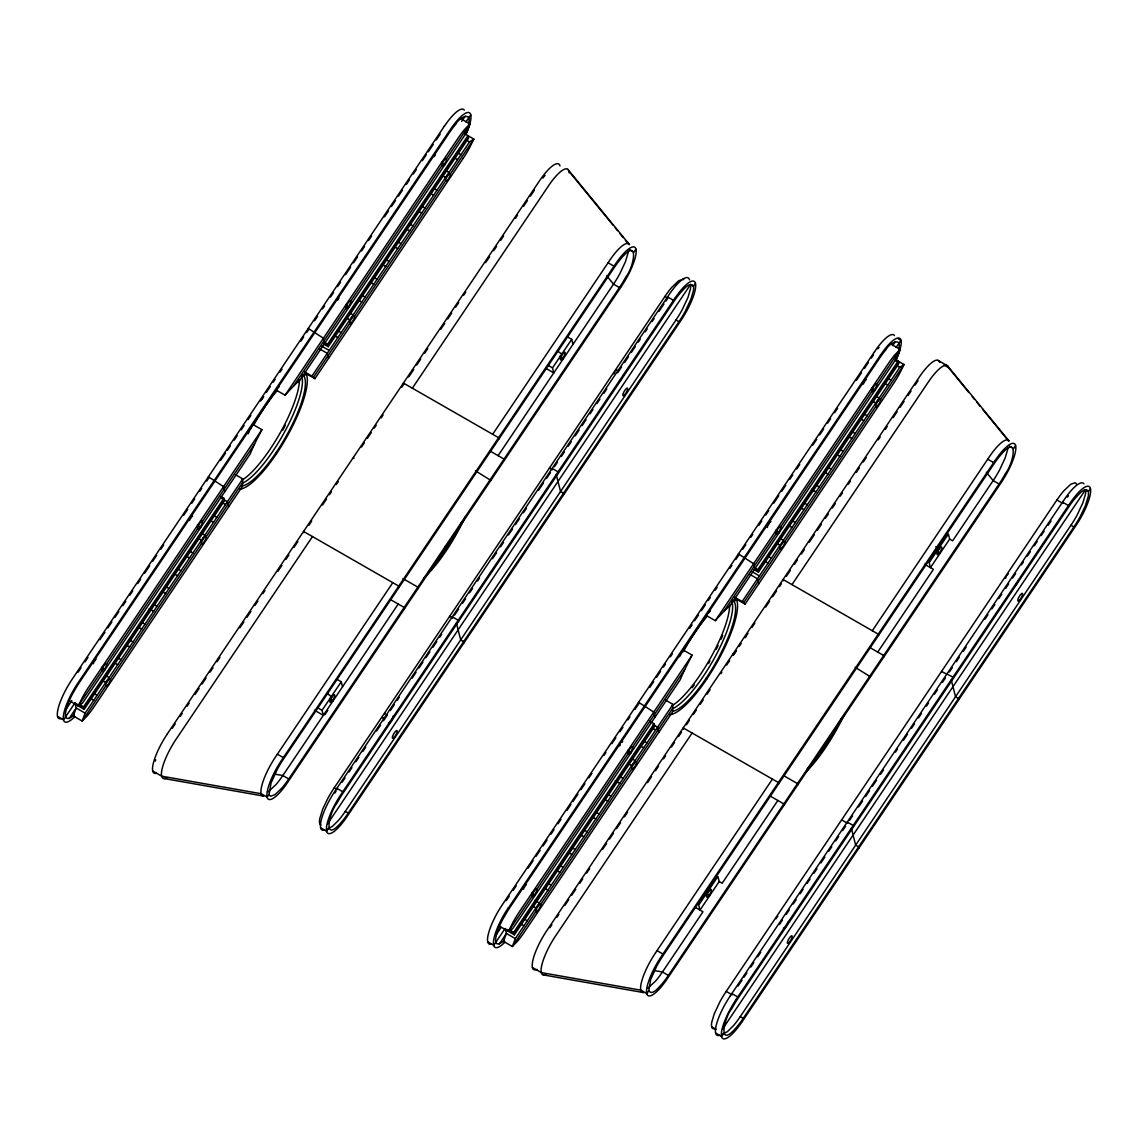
<?xml version="1.0" encoding="UTF-8"?>
<svg xmlns="http://www.w3.org/2000/svg" width="1148" height="1148" viewBox="0 0 1148 1148"><rect width="100%" height="100%" fill="white"/><g stroke="black" fill="none" stroke-linecap="round" stroke-linejoin="round"><path stroke-width="1.5" d="M235.326 474.641L242.759 478.917L242.372 486.422L94.064 706.781A34.713 9.141 -60.1 0 1 87.334 715.735L82.168 721.03L73.242 715.907C56.912 727.43 70.573 696.147 73.673 692.029A34.713 9.141 -60.1 0 1 80.016 681.553L449.141 133.068A34.713 9.141 -60.1 0 1 455.871 124.113C458.755 117.785 472.259 110.882 468.47 123.51M665.524 700.108L672.958 704.37L672.57 711.875L524.277 932.233A34.713 9.141 -60.1 0 1 517.533 941.188L512.367 946.483L503.441 941.36C487.111 952.897 500.772 921.614 503.886 917.482A34.713 9.141 -60.1 0 1 510.229 907.006L879.339 358.52A34.713 9.141 -60.1 0 1 886.069 349.566C888.954 343.238 902.471 336.335 898.669 348.978M155.353 761.138L155.726 759.775M242.759 478.917L85.124 713.138L82.168 721.03L105.645 686.131M672.958 704.37L515.337 938.59L512.367 946.483L535.858 911.584M465.6 132.278L466.231 130.671M895.799 357.746L896.445 356.124M250.092 429.912L252.991 424.53L261.916 429.653L88.941 686.676A34.713 9.141 -60.1 0 0 82.599 697.152L78.308 705.905L69.397 700.782M679.616 656.656L683.189 649.998L692.115 655.106L519.154 912.129A34.713 9.141 -60.1 0 0 512.797 922.605L508.521 931.358L499.595 926.249M101.799 671.006L78.308 705.905L82.57 703.078L250.164 454.034A50.412 13.274 -60.1 0 1 254.526 444.089L261.916 429.653M531.998 896.473L508.521 931.358L512.769 928.531L680.377 679.501A50.412 13.274 -60.1 0 1 684.739 669.542L692.115 655.106M248.126 433.786L249.403 431.203M721.016 673.689L721.862 672.183M444.362 126.194L72.267 679.085A32.244 8.495 -60.1 0 0 57.544 716.553A32.244 8.495 -60.1 0 0 61.404 718.619M78.05 672.226L81.034 667.792M85.009 661.879L87.994 657.445M99.933 639.709L104.898 632.318M107.883 627.884L111.873 621.972M114.857 617.538L118.832 611.626M122.807 605.714L125.792 601.279M129.767 595.367L132.752 590.933M137.731 583.543L140.716 579.109M144.705 573.168L149.714 565.734M152.713 561.286L156.716 555.345M160.706 549.404L163.705 544.941M183.709 515.222L187.698 509.281M191.702 503.341L194.701 498.892M199.695 491.459L201.704 488.488M206.697 481.055L208.692 478.085M220.502 460.563L225.41 453.259M227.376 450.332L230.332 445.955M234.264 440.115L237.206 435.723M241.137 429.883L244.094 425.506M248.011 419.68L250.895 415.375M260.567 401.025L263.466 396.72M266.365 392.415L270.225 386.675M273.167 382.284L275.133 379.371M280.055 372.067L282.021 369.139M300.69 341.387L303.646 337.01M306.602 332.619L308.568 329.706M314.566 320.78L317.566 316.331M322.559 308.898L324.554 305.928M330.552 297.016L333.551 292.553M337.555 286.613L340.554 282.164M345.548 274.731L350.556 267.297M353.555 262.849L357.545 256.908M361.548 250.967L364.547 246.504M368.551 240.563L371.55 236.101M384.508 216.857L388.483 210.945M391.468 206.511L395.443 200.599M398.428 196.165L402.403 190.252M406.392 184.34L409.377 179.906M413.352 173.994L416.337 169.56M422.306 160.691L426.281 154.779M428.276 151.823L433.241 144.433M436.226 139.999L440.201 134.086M66.498 708.56L71.865 700.61M461.654 121.415L465.213 116.106M224.219 499.538L83.847 708.101L74.921 702.978L63.57 719.853L57.63 716.438M465.959 121.932L470.709 114.886M279.208 386.56L276.166 390.09L285.091 395.199L458.066 138.191A34.713 9.141 -60.1 0 1 464.796 129.236L469.963 123.941L461.037 118.818M69.067 718.619L76.213 708.015L74.921 702.978M106.606 663.874L197.614 528.654M202.407 521.522L254.526 444.089M285.091 395.199L293.759 385.8L345.864 308.353M350.671 301.221L441.679 165.972M446.472 158.84L469.963 123.941L467.006 131.833L299.398 380.878A50.412 13.274 -60.1 0 0 293.759 385.8M304.033 376.415L305.971 373.531L314.896 378.653L463.189 158.295M223.889 498.275L224.534 500.786L84.163 709.364L83.531 706.852L223.889 498.275L220.918 496.567M328.242 346.696L327.596 344.185L467.968 135.608L468.599 138.119L328.242 346.696L323.779 344.127M468.284 136.87L327.912 345.433L324.941 343.726M464.897 133.943L473.823 139.066L469.561 141.893L311.94 376.114L314.896 378.653M110.452 678.985L201.46 543.75M206.253 536.618L242.357 482.978M349.724 323.449L313.619 377.075L304.507 371.852M354.517 316.317L445.524 181.097M450.332 173.965L473.823 139.066L469.532 147.819A34.713 9.141 -60.1 0 1 463.189 158.295M167.436 733.716L539.531 180.81A32.244 8.495 -60.1 0 1 560.023 165.972M172.229 728.334L175.214 723.9M180.193 716.51L182.173 713.554M187.153 706.164L189.147 703.207M195.117 694.339L199.092 688.427M202.077 683.993L206.052 678.081M210.027 672.168L213.011 667.734M216.986 661.822L219.971 657.388M239.889 627.798L243.893 621.857M246.892 617.394L250.881 611.454M254.885 605.513L257.884 601.05M262.892 593.631L264.887 590.66M277.888 571.345L281.877 565.404M285.881 559.463L288.88 555.001M293.874 547.567L297.877 541.626M308.798 525.411L311.739 521.034M322.559 504.962L326.491 499.122M329.433 494.731L331.399 491.818M336.321 484.513L338.287 481.586M361.534 447.046L364.433 442.741M367.36 438.378L371.292 432.538M374.248 428.147L376.214 425.234M381.122 417.929L383.102 415.002M401.771 387.249L403.737 384.322L403.422 383.073L498.591 437.704L498.921 438.952M408.745 376.903L413.739 369.469M416.738 365.021L420.742 359.066M424.731 353.125L427.73 348.676M440.732 329.361L444.735 323.42M447.734 318.957L451.724 313.017M455.727 307.076L458.726 302.613M463.72 295.194L465.729 292.223M485.647 262.619L489.622 256.707M493.611 250.795L496.596 246.361M500.571 240.449L503.556 236.014M515.495 218.278L517.475 215.322M523.445 206.453L527.42 200.541M530.405 196.107L534.394 190.195M312.486 536.575L176.362 738.838A32.244 8.495 -60.1 0 0 161.638 776.306A32.244 8.495 -60.1 0 0 167.091 777.698M412.347 388.196L548.457 185.933A32.244 8.495 -60.1 0 1 568.949 171.095A32.244 8.495 -60.1 0 1 569.15 172.831M392.788 582.667L275.879 756.389A32.244 8.495 -60.1 0 0 261.156 793.856A32.244 8.495 -60.1 0 0 263.653 796.124M492.65 434.288L609.559 260.567A32.244 8.495 -60.1 0 1 629.491 244.495M314.409 710.21L323.334 715.333L322.057 710.311L341.257 681.769L336.794 679.214M546.348 368.623L553.781 372.899L552.504 367.877L571.704 339.334L567.255 336.766M269.106 794.301A25.93 6.831 -60.1 0 0 270.842 796.181L275.032 794.631L282.021 787.915A34.713 9.141 -60.1 0 0 288.751 778.961L619.461 287.56A34.713 9.141 -60.1 0 0 625.818 277.07C633.61 267.814 640.254 235.857 621.068 258.501A34.713 9.141 -60.1 0 0 614.338 267.455L283.628 758.857A34.713 9.141 -60.1 0 0 277.285 769.332L271.072 782.936L269.106 794.301L267.183 797.157L261.242 793.742L161.725 776.177L152.799 771.054M635.906 249.26L633.997 252.115L629.534 249.547M398.227 604.035L282.81 775.546A34.713 9.141 -60.1 0 1 276.08 784.5L268.245 791.761M498.089 455.656L613.52 284.144A34.713 9.141 -60.1 0 0 619.863 273.654L625.488 261.629L627.956 253.278A25.93 6.831 -60.1 0 0 628.214 251.154M324.87 714.788L327.84 710.368M621.269 286.598L287.588 782.434A32.244 8.495 -60.1 0 1 267.097 797.286A32.244 8.495 -60.1 0 1 281.834 759.861L615.515 263.983A32.244 8.495 -60.1 0 1 635.992 249.13A32.244 8.495 -60.1 0 1 621.269 286.555M320.909 825.053A25.93 6.831 -60.1 0 1 319.747 818.696L322.861 808.78L327.854 798.362A34.713 9.141 -60.1 0 1 334.197 787.872L664.907 296.471A34.713 9.141 -60.1 0 1 671.637 287.517L678.626 280.801L682.83 279.251A25.93 6.831 -60.1 0 1 683.72 279.653M342.09 782.262L345.046 777.87M348.992 772.016L351.948 767.625M355.88 761.77L358.836 757.379M362.782 751.524L365.738 747.133M376.573 731.032L380.519 725.177M383.475 720.786L387.407 714.931M390.363 710.54L394.309 704.685M397.265 700.28L399.246 697.338M412.089 678.253L416.035 672.384M419.006 667.978L422.952 662.109M425.922 657.704L429.869 651.834M432.839 647.429L436.785 641.56M439.756 637.154L441.722 634.227M454.594 615.098L458.583 609.172M462.572 603.231L465.571 598.782M469.575 592.842L472.56 588.393M477.554 580.974L479.548 578.004M492.535 558.717L496.539 552.776M500.528 546.85L503.527 542.401M508.521 534.968L512.51 529.041M515.509 524.593L519.499 518.652M523.488 512.711L526.487 508.263M538.469 490.454L543.463 483.035M546.462 478.587L550.452 472.646M554.427 466.748L557.397 462.343M561.343 456.474L564.314 452.068M568.26 446.199L571.23 441.793M575.177 435.924L579.123 430.055M582.093 425.65L586.04 419.766M590 413.897L592.956 409.492M596.917 403.622L599.873 399.217M603.834 393.348L606.79 388.942M617.638 372.827L621.585 366.973M624.541 362.581L628.473 356.727M631.429 352.336L635.375 346.481M638.331 342.09L640.297 339.162M645.219 331.844L647.185 328.916M652.121 321.598L654.087 318.67M659.009 311.352L663.931 304.033M665.912 301.106L667.878 298.179L664.907 296.471M327.611 823.776L690.508 284.546L693.478 286.254A25.93 6.831 -60.1 0 1 693.392 290.831L690.924 299.183L685.299 311.223A34.713 9.141 -60.1 0 1 678.956 321.698L348.246 813.1A34.713 9.141 -60.1 0 1 341.516 822.054C322.33 844.698 328.974 812.741 336.78 803.485A34.713 9.141 -60.1 0 1 343.123 792.995L673.833 301.594A34.713 9.141 -60.1 0 1 680.563 292.64C683.404 289.985 689.804 280.772 693.478 286.254L695.401 283.398M328.586 828.44L326.678 831.295L320.723 827.88M327.898 828.655L332.432 826.402L338.531 820.346A34.713 9.141 -60.1 0 0 345.275 811.392L675.985 319.991A34.713 9.141 -60.1 0 0 682.328 309.515L687.953 297.476L690.422 289.124A26.06 6.859 -60.1 0 0 690.694 286.082L690.508 284.546M874.561 351.647L502.465 904.552A32.244 8.495 -60.1 0 0 487.742 942.02A32.244 8.495 -60.1 0 0 490.899 944.244M506.268 900.635L509.253 896.201M513.228 890.288L516.213 885.854M528.152 868.118L533.117 860.727M536.102 856.293L540.077 850.381M543.061 845.947L547.051 840.035M551.026 834.122L554.01 829.688M557.985 823.776L560.97 819.342M566.94 810.474L570.915 804.561M572.924 801.591L577.918 794.172M580.917 789.709L584.92 783.768M588.91 777.827L591.909 773.365M603.905 755.542L605.914 752.571M611.913 743.66L615.902 737.719M619.906 731.778L622.905 727.315M627.899 719.882L629.908 716.912M634.901 709.493L638.905 703.552L638.589 702.289L653.772 712.076L655.063 717.113M649.711 687.48L653.643 681.639M656.599 677.248L660.531 671.408M663.487 667.031L665.453 664.104M670.36 656.799L672.326 653.886M689.804 627.913L691.727 625.043M694.626 620.738L698.501 614.998M701.414 610.664L705.346 604.824M708.287 600.447L710.253 597.52M715.175 590.216L717.141 587.302M729.913 568.303L731.879 565.39M735.811 559.535L738.767 555.158L738.451 553.896L753.633 563.697L754.925 568.719M742.77 549.218L745.77 544.755M750.763 537.336L752.758 534.365M758.756 525.44L761.755 520.991M765.759 515.05L768.758 510.587M773.752 503.168L778.76 495.735M781.759 491.272L785.763 485.331M789.752 479.39L792.751 474.942M796.755 468.987L799.754 464.538M812.727 445.266L816.702 439.354M819.686 434.92L823.661 429.008M827.636 423.095L830.621 418.661M834.596 412.749L837.581 408.315M856.48 380.232L861.459 372.842M864.444 368.408L868.419 362.51M871.404 358.076L873.398 355.119M508.421 907.953L880.516 355.062M496.711 934.027L501.174 927.397M892.742 345.548L895.426 341.559M505.134 928.445L493.784 945.306L487.828 941.891M896.158 347.399L900.907 340.339L897.937 338.631M707.312 614.41L706.379 615.543L715.304 620.666L888.265 363.643A34.713 9.141 -60.1 0 1 894.995 354.689L900.161 349.408L891.25 344.285M499.265 944.072L506.411 933.468L505.45 929.693L514.376 934.816L654.733 726.254L654.102 723.728L649.639 721.174M536.805 889.341L627.812 754.121M632.62 746.989L684.739 669.542M715.304 620.666L723.957 611.253L776.077 533.82M780.87 526.688L871.877 391.439M876.685 384.307L900.161 349.408L897.205 357.301L729.611 606.331A50.412 13.274 -60.1 0 0 723.957 611.253M734.232 601.868L736.169 598.998L745.095 604.121L893.388 383.762A34.713 9.141 -60.1 0 0 899.731 373.272L904.021 364.519L896.588 360.257M514.376 934.816L513.73 932.305L654.102 723.728M898.167 361.06L898.812 363.586L758.441 572.149L757.795 569.638L898.167 361.06L895.196 359.367M654.417 724.991L514.046 933.568L506.612 929.292M880.53 399.418L904.021 364.519L899.774 367.346L742.139 601.581L745.095 604.121M540.651 904.452L631.658 769.203M636.466 762.071L672.556 708.431M779.923 548.902L743.832 602.528L734.706 597.304M784.715 541.77L875.737 406.55M549.892 927.728L551.872 924.771M556.852 917.381L558.832 914.425M564.802 905.557L568.777 899.645M571.761 895.21L575.751 889.298M579.726 883.386L582.71 878.952M586.685 873.04L589.67 868.606M602.6 849.391L606.575 843.479M609.559 839.045L613.549 833.132M616.533 828.684L620.537 822.743M624.526 816.802L627.526 812.354M647.529 782.635L651.519 776.694M655.522 770.753L658.521 766.29M663.515 758.871L665.524 755.901M671.523 746.975L674.522 742.526M678.525 736.585L681.525 732.123M686.461 724.775L689.417 720.384M693.349 714.544L696.291 710.167M700.237 704.327L703.179 699.936M707.111 694.095L710.067 689.718M726.684 665.008L729.583 660.703M733.127 653.7L733.443 654.963L736.342 650.658M739.24 646.353L741.178 643.483M747.994 633.352L745.038 637.728L745.97 636.595M751.926 627.511L754.867 623.134M765.687 607.062L769.619 601.222M772.561 596.831L776.493 590.99M779.449 586.614L781.415 583.686M786.38 576.31L790.384 570.369M794.373 564.429L797.372 559.966M801.376 554.025L804.375 549.562M809.369 542.143L814.377 534.71M817.376 530.261L821.38 524.306M825.369 518.365L828.368 513.917M832.372 507.976L835.371 503.513M840.365 496.079L842.374 493.109M848.372 484.198L850.367 481.227M856.336 472.359L859.321 467.925M863.296 462.013L866.281 457.578M878.22 439.842L880.215 436.886M885.18 429.496L887.174 426.539M893.144 417.671L897.119 411.759M900.104 407.325L904.079 401.413M908.068 395.5L911.038 391.066M915.028 385.154L918.013 380.72M692.115 733.012L556.005 935.276A32.244 8.495 -60.1 0 0 541.282 972.743A32.244 8.495 -60.1 0 0 545.917 974.537M791.976 584.633L928.101 382.37A32.244 8.495 -60.1 0 1 948.592 367.532M655.522 952.826L772.432 779.105M872.293 630.726L989.203 457.004A32.244 8.495 -60.1 0 1 1009.135 440.932M719.208 881.52L700.007 910.063L698.716 905.04L717.931 876.498L719.208 881.52L722.178 883.228L777.87 800.472M949.654 539.086L930.454 567.629L929.177 562.606L948.377 534.064L949.654 539.086L952.639 540.794L993.164 480.582A34.713 9.141 -60.1 0 0 999.506 470.092L1005.131 458.066L1007.6 449.715A25.93 6.831 -60.1 0 0 1007.858 447.591M648.749 990.738C652.423 996.22 658.823 987.007 661.664 984.353A34.713 9.141 -60.1 0 0 668.394 975.398L999.104 483.997A34.713 9.141 -60.1 0 0 1005.447 473.507C1013.254 464.251 1019.898 432.294 1000.712 454.938A34.713 9.141 -60.1 0 0 993.981 463.892L663.271 955.294A34.713 9.141 -60.1 0 0 656.929 965.769L650.715 979.373L648.749 990.738L646.826 993.594L640.885 990.179L541.368 972.614L532.442 967.506A32.244 8.495 -60.1 0 1 547.094 930.196L919.175 377.247A32.244 8.495 -60.1 0 1 939.667 362.409M1015.55 445.697L1013.627 448.552L1009.164 445.984M877.732 652.093L933.424 569.336L924.499 564.213M714.573 1028.68L713.396 1028.737A25.93 6.831 -60.1 0 1 711.674 1026.857A25.93 6.831 -60.1 0 1 711.76 1022.265L714.228 1013.928L719.853 1001.888A34.713 9.141 -60.1 0 1 726.196 991.413L1056.906 499.997A34.713 9.141 -60.1 0 1 1063.636 491.043L1070.625 484.341L1074.829 482.777A25.93 6.831 -60.1 0 1 1076.566 484.657M730.343 995.775L1064.024 499.94A32.244 8.495 -60.1 0 1 1083.956 483.882M738.049 986.032L741.995 980.177M743.961 977.249L746.918 972.858M750.864 967.003L753.82 962.612M757.752 956.758L760.708 952.366M779.435 924.556L782.391 920.165M786.323 914.31L789.279 909.919M793.225 904.05L796.195 899.645M800.142 893.775L803.112 889.37M807.058 883.501L810.029 879.095M813.975 873.226L816.945 868.821M820.892 862.952L824.852 857.068M828.799 851.199L831.755 846.794M835.715 840.924L838.671 836.519M842.632 830.65L845.588 826.244M849.563 820.346L852.562 815.898M858.546 806.987L862.55 801.06M865.549 796.597L869.538 790.671M872.537 786.208L876.527 780.281M880.516 774.34L883.515 769.892M895.497 752.084L897.506 749.113M903.49 740.216L907.48 734.275M911.483 728.349L914.482 723.886M918.472 717.959L921.471 713.511M926.465 706.092L928.459 703.121M934.443 694.21L937.442 689.761M942.436 682.342L945.435 677.894M949.41 671.982L952.366 667.576M956.327 661.707L959.283 657.302M963.244 651.433L966.2 647.027M984.97 619.145L987.94 614.74M991.886 608.87L994.857 604.465M998.803 598.582L1001.774 594.19M1005.72 588.307L1008.676 583.916M1012.608 578.061L1015.564 573.67M1021.476 564.888L1023.456 561.96M1027.388 556.106L1030.344 551.714M1034.291 545.86L1037.247 541.469M1041.179 535.614L1044.135 531.223M1048.081 525.368L1051.037 520.977M736.284 999.19L1069.965 503.355A32.244 8.495 -60.1 0 1 1090.457 488.517A32.244 8.495 -60.1 0 1 1075.719 525.942L742.053 1021.806M722.594 1029.01L1085.477 489.78L1088.447 491.488L1088.376 496.079L1085.262 506.038L1080.268 516.457A34.713 9.141 -60.1 0 1 1073.925 526.932L743.215 1018.348A34.713 9.141 -60.1 0 1 736.485 1027.302C717.299 1049.932 723.957 1017.975 731.75 1008.719A34.713 9.141 -60.1 0 1 738.092 998.243L1068.802 506.828A34.713 9.141 -60.1 0 1 1075.533 497.873C1078.374 495.219 1084.788 486.006 1088.447 491.488L1090.37 488.646M723.57 1033.688L721.647 1036.529L715.706 1033.114M722.881 1033.889L727.416 1031.65L733.515 1025.595A34.713 9.141 -60.1 0 0 740.245 1016.64L1070.955 525.239A34.713 9.141 -60.1 0 0 1077.298 514.749L1082.923 502.724L1085.391 494.372A26.06 6.859 -60.1 0 0 1085.664 491.315M708.359 613.219L710.454 610.836M74.218 715.032L73.242 715.907L76.213 708.015L85.124 713.138M504.417 940.499L503.441 941.36L506.411 933.468L515.337 938.59M647.888 988.198L655.709 980.937A34.713 9.141 -60.1 0 0 662.453 971.983L702.978 911.77L695.544 907.508M274.085 774.01L282.81 775.546L288.751 778.961M163.59 778.43L263.093 795.995M653.714 970.447L662.453 971.983L668.394 975.398M543.219 974.882L642.736 992.432M938.232 360.486L947.157 365.609M944.043 365.093L948.506 367.647L968.869 392.53M895.512 360.616L898.482 362.323L758.125 570.9L755.14 569.193M896.789 365.638L899.774 367.346M888.165 378.467L891.135 380.175M466.59 140.185L469.561 141.893M884.821 383.446L887.791 385.154M871.705 387.737L874.934 390.406M457.966 153L460.936 154.707M987.711 459.214L993.666 462.63M1062.531 502.164L1068.487 505.565M876.197 396.261L879.167 397.969M1056.906 499.997L1062.847 503.412M454.608 157.979L457.593 159.687M872.839 401.24L875.809 402.948M441.506 162.27L444.721 164.939M999.104 483.997L993.164 480.582L986.376 472.287M1070.955 525.239L1073.925 526.932M608.067 262.777L614.022 266.192M667.562 296.916L673.503 300.331M445.984 170.794L448.954 172.501M864.214 414.055L867.185 415.763M442.64 175.773L445.611 177.481M860.871 419.034L863.841 420.742M619.461 287.56L613.52 284.144L606.732 275.85M675.985 319.991L678.956 321.698M434.016 188.602L436.986 190.31M852.232 431.849L855.217 433.557M430.658 193.567L433.628 195.275M848.889 436.828L851.859 438.536M422.034 206.396L425.004 208.104M840.264 449.643L843.235 451.351M418.69 211.376L421.66 213.083M836.906 454.622L839.891 456.33M410.051 224.19L413.036 225.898M828.282 467.437L831.267 469.145M406.708 229.169L409.678 230.877M824.938 472.416L827.909 474.124M935.807 546.62L939.021 549.275M936.84 550.71L940.054 553.365M398.083 241.984L401.054 243.692M816.314 485.231L819.285 486.939M394.725 246.964L397.71 248.671M811.478 489.364L815.927 491.918M557.641 351.044L562.348 354.545M560.181 355.98L563.395 358.635M386.101 259.778L389.086 261.486M804.332 503.039L807.302 504.747M382.758 264.757L385.728 266.465M800.988 508.004L803.959 509.712M548.041 365.308L552.504 367.877M374.133 277.572L377.104 279.28M792.364 520.833L795.334 522.541M370.775 282.552L373.76 284.259M789.006 525.813L791.976 527.52M775.905 530.118L779.119 532.772M362.151 295.366L365.121 297.074M780.382 538.627L783.352 540.335M358.807 300.346L361.778 302.053M777.024 543.607L780.009 545.314M345.692 304.651L348.906 307.305M350.183 313.16L353.154 314.868M768.399 556.421L771.384 558.129M346.825 318.139L349.796 319.847M765.056 561.401L768.026 563.108M941.489 671.508L953.055 677.076L953.385 678.339M754.824 567.93L757.795 569.638M338.201 330.968L341.171 332.676M753.978 569.595L758.441 572.149M751.969 571.661L759.402 575.923M334.857 335.933L337.828 337.641M750.046 574.502L757.479 578.779L758.771 583.801M869.997 647.644L883.687 655.508L884.003 656.756M308.238 328.443L323.435 338.229L324.712 343.266M549.476 467.982L552.461 469.69L552.131 468.427L558.086 471.842L558.402 473.105M324.626 342.477L327.596 344.185M321.756 346.194L329.203 350.47M319.847 349.049L327.28 353.311L328.558 358.348M490.139 451.092L504.044 459.071L504.359 460.319M855.145 667.275L870.471 676.861M475.502 470.838L490.842 480.424M784.113 775.905L797.487 783.582L797.673 785.045M841.613 819.902L847.568 823.317L847.253 822.054L853.194 825.469L853.524 826.732M402.977 578.606L417.843 587.145L418.03 588.608M653.155 724.603L657.617 727.172L658.895 732.194M652.724 728.306L655.695 730.013M770.121 796.038L783.826 803.887L784.141 805.15M208.376 476.836L223.573 486.623L224.85 491.645M449.614 616.361L452.599 618.069L452.269 616.82L458.224 620.236L458.54 621.484M221.464 498.289L227.419 501.705L228.696 506.742M644.1 741.134L647.07 742.842M222.525 502.853L225.496 504.56M390.277 599.471L404.182 607.45L404.498 608.713M640.742 746.114L643.727 747.822M627.64 750.419L630.855 753.059M213.887 515.667L216.872 517.375M632.118 758.928L635.102 760.636M210.543 520.647L213.514 522.354M628.774 763.908L631.744 765.616M197.442 524.952L200.656 527.606M201.919 533.461L204.889 535.169M620.15 776.722L623.12 778.43M198.561 538.441L201.546 540.148M615.314 780.841L619.776 783.41M189.937 551.27L192.921 552.963M608.167 794.516L611.138 796.224M186.593 556.235L189.564 557.942M604.824 799.496L607.794 801.204M177.969 569.064L180.939 570.771M596.199 812.31L599.17 814.018M174.611 574.043L177.596 575.736M592.842 817.29L595.812 818.998M706.393 893.144L709.608 895.799M165.986 586.858L168.957 588.565M584.217 830.104L587.188 831.812M162.643 591.837L165.613 593.545M580.874 835.084L583.844 836.792M327.194 693.478L331.901 696.98M329.72 698.414L332.934 701.069M154.019 604.652L156.989 606.359M572.235 847.898L575.22 849.606M149.183 608.77L153.631 611.339M317.594 707.742L322.057 710.311M568.891 852.878L571.862 854.586M142.036 622.446L145.007 624.153M560.267 865.707L563.238 867.4M138.693 627.425L141.663 629.133M556.909 870.672L559.894 872.38M130.054 640.24L133.039 641.947M548.285 883.501L551.255 885.208M126.71 645.219L129.681 646.927M657 950.616L662.956 954.031M731.821 993.565L737.777 996.981M726.196 991.413L732.151 994.814M544.941 888.48L547.912 890.174M531.825 892.771L535.054 895.426M118.086 658.034L121.057 659.741M740.245 1016.64L743.215 1018.348M534.825 900.434L539.287 903.002M277.357 754.179L283.312 757.594M336.852 788.332L342.793 791.733M334.197 787.872L337.168 789.58M114.728 663.013L117.713 664.721M532.959 906.274L535.929 907.982M101.627 667.304L104.841 669.973M345.275 811.406L348.246 813.1M106.104 675.828L109.089 677.535M524.335 919.089L527.305 920.796M711.674 1026.857L716.137 1029.412M102.76 680.807L105.731 682.515M520.991 924.068L523.962 925.776M509.267 929.751L513.73 932.305M94.136 693.622L97.106 695.329M90.778 698.601L93.749 700.309M79.069 704.284L83.531 706.852M75.251 704.241L84.163 709.364M734.907 597.405L737.045 601.179A67.545 17.794 -60.1 0 1 714.386 666.974A67.545 17.794 -60.1 0 1 670.059 714.616M732.941 600.332L734.49 602.255A63.987 16.847 -60.1 0 1 716.438 661.521A63.987 16.847 -60.1 0 1 673.503 711.186M302.728 374.879L304.277 376.788A63.987 16.847 -60.1 0 1 284.862 438.493A63.987 16.847 -60.1 0 1 241.453 486.049M947.602 365.939L1008.705 440.574M972.27 396.677L974.523 399.432M976.79 402.202L980.191 406.349M982.444 409.119L1008.475 440.904M567.959 169.502L629.434 244.596M568.863 171.21L612.989 225.108M615.256 227.878L617.509 230.648M619.776 233.403L623.177 237.55M625.43 240.319L628.831 244.467M305.224 372.397L306.832 375.712A67.545 17.794 -60.1 0 1 284.187 441.506A67.545 17.794 -60.1 0 1 239.846 489.163M731.735 601.193L732.137 602.313A63.987 16.847 -60.1 0 1 713.468 659.813A63.987 16.847 -60.1 0 1 672.57 708.732M301.537 375.726L301.938 376.86A63.987 16.847 -60.1 0 1 283.269 434.36A63.987 16.847 -60.1 0 1 242.357 483.279M958.824 699.706L958.508 698.443L955.538 696.736L951.261 679.989M877.488 400.451L877.732 401.413M878.564 635.389L878.234 634.141L783.065 579.51L783.381 580.759M781.673 542.817L781.917 543.765M858.962 848.099L858.647 846.837L855.662 845.129L851.4 828.368M778.688 783.783L778.373 782.52L683.204 727.904L683.519 729.152M706.321 678.009L706.637 679.272M571.704 339.334L572.995 344.357M708.316 890.762L708.56 891.709M633.423 763.119L633.667 764.066M563.855 494.472L563.524 493.209L560.554 491.502L556.278 474.741M447.289 174.998L447.533 175.96M537.608 905.485L537.852 906.446M444.778 546.448L445.654 549.863M463.993 642.851L463.663 641.603L460.692 639.895L456.416 623.134M351.475 317.365L351.719 318.312M399.059 587.346L398.729 586.083L303.56 531.452L303.876 532.715M353.484 457.263L353.814 458.526M341.257 681.769L342.534 686.791M276.108 452.556L276.438 453.819M203.21 537.666L203.454 538.613M107.41 680.032L107.654 680.994M1085.477 489.78L1085.664 491.315M1067.367 497.184A34.713 9.141 -60.1 0 1 1068.487 495.778M1018.319 580.716A4.449 1.177 -60.1 0 1 1017.889 581.692M1017.343 582.71A4.449 1.177 -60.1 0 1 1015.492 585.265M1005.433 578.405A4.449 1.177 -60.1 0 1 1006.409 576.411M1007.011 575.435A4.449 1.177 -60.1 0 1 1008.274 573.856M742.039 1021.763A32.244 8.495 -60.1 0 1 721.561 1036.658A32.244 8.495 -60.1 0 1 736.299 999.234M719.48 1035.309A32.244 8.495 -60.1 0 1 715.62 1033.243A32.244 8.495 -60.1 0 1 730.343 995.818M788.317 921.514A4.449 1.177 -60.1 0 1 788.174 922.246M787.872 923.15A4.449 1.177 -60.1 0 1 785.332 927.369A4.449 1.177 -60.1 0 1 783.481 928.129M775.962 918.845A4.449 1.177 -60.1 0 1 776.565 917.869M777.196 916.994A4.449 1.177 -60.1 0 1 777.813 916.291M733.443 654.963A63.987 16.847 -60.1 0 1 736.485 650.572M844.856 713.41A67.545 17.794 -60.1 0 1 806.556 771.47M841.8 717.586A63.987 16.847 -60.1 0 1 807.231 768.959M536.991 969.414A32.244 8.495 -60.1 0 1 532.356 967.62M643.942 992.532A32.244 8.495 -60.1 0 1 640.799 990.308A32.244 8.495 -60.1 0 1 655.522 952.883M722.723 635.418A67.545 17.794 -60.1 0 1 721.087 639.178M718.117 645.549A67.545 17.794 -60.1 0 1 716.194 649.409M709.923 661.018A67.545 17.794 -60.1 0 1 708.445 663.558M694.253 684.911A67.545 17.794 -60.1 0 1 692.115 687.724M729.64 605.326A63.987 16.847 -60.1 0 1 709.12 660.531A63.987 16.847 -60.1 0 1 671.824 705.862M689.848 627.87A63.987 16.847 -60.1 0 1 691.871 624.957M683.304 651.705A63.987 16.847 -60.1 0 1 706.953 616.562M896.344 359.496A32.244 8.495 -60.1 0 0 900.993 340.21A32.244 8.495 -60.1 0 0 880.516 355.105M877.904 348.877A34.713 9.141 -60.1 0 1 879.024 347.485M874.575 351.69A32.244 8.495 -60.1 0 1 894.493 335.575M863.382 384.164A4.449 1.177 -60.1 0 1 863.813 383.174M864.358 382.155A4.449 1.177 -60.1 0 1 864.961 381.179M865.592 380.304A4.449 1.177 -60.1 0 1 866.209 379.601M767.28 527.434A4.449 1.177 -60.1 0 1 767.567 526.545M768.012 525.554A4.449 1.177 -60.1 0 1 769.791 522.684M770.408 521.981A4.449 1.177 -60.1 0 1 770.968 521.493M505.034 942.077A32.244 8.495 -60.1 0 1 493.697 945.435M493.626 945.163A32.244 8.495 -60.1 0 1 508.363 907.738M523.502 889.198A4.449 1.177 -60.1 0 1 523.933 888.208M524.478 887.189A4.449 1.177 -60.1 0 1 525.081 886.213M525.712 885.338A4.449 1.177 -60.1 0 1 526.329 884.634M619.748 745.856A4.449 1.177 -60.1 0 1 620.279 744.837M622.144 742.282A4.449 1.177 -60.1 0 1 622.704 741.795M285.335 425.248A67.545 17.794 -60.1 0 1 282.595 430.414M299.441 379.859A63.987 16.847 -60.1 0 1 278.921 435.078A63.987 16.847 -60.1 0 1 241.625 480.409M261.658 399.504A63.987 16.847 -60.1 0 1 263.696 396.691M253.78 425.018A63.987 16.847 -60.1 0 1 276.754 391.109M74.835 716.61A32.244 8.495 -60.1 0 1 63.484 719.968A32.244 8.495 -60.1 0 1 78.222 682.558L450.303 129.595A32.244 8.495 -60.1 0 1 470.795 114.757A32.244 8.495 -60.1 0 1 466.131 134.043M93.289 663.731A4.449 1.177 -60.1 0 1 93.734 662.74M94.265 661.736A4.449 1.177 -60.1 0 1 96.131 659.182M189.549 520.388A4.449 1.177 -60.1 0 1 190.08 519.37M190.683 518.394A4.449 1.177 -60.1 0 1 191.329 517.533M191.946 516.83A4.449 1.177 -60.1 0 1 192.505 516.342M444.376 126.237A32.244 8.495 -60.1 0 1 464.294 110.122M434.145 156.702A4.449 1.177 -60.1 0 1 435.393 154.851M337.799 300.087A4.449 1.177 -60.1 0 1 338.947 298.093M156.587 773.25A32.244 8.495 -60.1 0 1 152.727 771.183A32.244 8.495 -60.1 0 1 167.45 733.759M465.213 516.973A67.545 17.794 -60.1 0 1 426.913 575.033M425.908 576.023A67.545 17.794 -60.1 0 1 423.942 577.903M461.568 522.369A63.987 16.847 -60.1 0 1 428.548 571.532M542.875 178.055A34.713 9.141 -60.1 0 1 545.099 175.328M324.497 830.076A32.244 8.495 -60.1 0 1 320.636 828.009A32.244 8.495 -60.1 0 1 335.374 790.585L669.04 294.706A32.244 8.495 -60.1 0 1 689.532 279.854M334.958 792.981A34.713 9.141 -60.1 0 1 336.063 791.259M393.319 715.749A4.449 1.177 -60.1 0 1 393.19 717.012M392.889 717.902A4.449 1.177 -60.1 0 1 390.363 722.135A4.449 1.177 -60.1 0 1 388.512 722.881M382.686 718.203A4.449 1.177 -60.1 0 1 382.987 717.313M384.566 714.329A4.449 1.177 -60.1 0 1 385.197 713.468M623.651 374.578A4.449 1.177 -60.1 0 1 622.919 376.458M622.374 377.477A4.449 1.177 -60.1 0 1 620.508 380.031M619.949 380.519A4.449 1.177 -60.1 0 1 619.49 380.763M613.864 373.889A4.449 1.177 -60.1 0 1 615.012 371.895M616.275 370.33A4.449 1.177 -60.1 0 1 616.835 369.828M674.995 298.121L341.315 793.957A32.244 8.495 -60.1 0 0 326.592 831.425A32.244 8.495 -60.1 0 0 347.069 816.529L680.764 320.751A32.244 8.495 -60.1 0 0 695.487 283.269A32.244 8.495 -60.1 0 0 675.01 298.164M995.144 460.42L661.463 956.241A32.244 8.495 -60.1 0 0 646.74 993.709A32.244 8.495 -60.1 0 0 667.218 978.828L1000.913 483.035A32.244 8.495 -60.1 0 0 1015.636 445.567A32.244 8.495 -60.1 0 0 995.158 460.463M1019.955 599.643A4.449 1.177 -60.1 0 0 1022.394 593.358A4.449 1.177 -60.1 0 0 1018.204 598.61A4.449 1.177 -60.1 0 0 1019.955 599.643M789.494 942.077A4.449 1.177 -60.1 0 0 791.948 935.792A4.449 1.177 -60.1 0 0 787.758 941.044A4.449 1.177 -60.1 0 0 789.494 942.077M939.179 553.293A4.449 1.177 -60.1 0 0 941.633 546.993A4.449 1.177 -60.1 0 0 937.428 552.26A4.449 1.177 -60.1 0 0 939.179 553.293M708.732 895.727A4.449 1.177 -60.1 0 0 711.172 889.427A4.449 1.177 -60.1 0 0 706.981 894.694A4.449 1.177 -60.1 0 0 708.732 895.727M877.904 405.431A4.449 1.177 -60.1 0 0 880.344 399.131A4.449 1.177 -60.1 0 0 876.154 404.397A4.449 1.177 -60.1 0 0 877.904 405.431M782.089 547.783A4.449 1.177 -60.1 0 0 784.543 541.483A4.449 1.177 -60.1 0 0 780.339 546.749A4.449 1.177 -60.1 0 0 782.089 547.783M874.044 390.306A4.449 1.177 -60.1 0 0 876.498 384.02A4.449 1.177 -60.1 0 0 872.308 389.287A4.449 1.177 -60.1 0 0 874.044 390.306M778.244 532.686A4.449 1.177 -60.1 0 0 780.697 526.401A4.449 1.177 -60.1 0 0 776.493 531.653A4.449 1.177 -60.1 0 0 778.244 532.686M538.025 910.45A4.449 1.177 -60.1 0 0 540.464 904.165A4.449 1.177 -60.1 0 0 536.274 909.431A4.449 1.177 -60.1 0 0 538.025 910.45M633.825 768.084A4.449 1.177 -60.1 0 0 636.279 761.784A4.449 1.177 -60.1 0 0 632.089 767.051A4.449 1.177 -60.1 0 0 633.825 768.084M534.164 895.34A4.449 1.177 -60.1 0 0 536.618 889.054A4.449 1.177 -60.1 0 0 532.428 894.321A4.449 1.177 -60.1 0 0 534.164 895.34M629.979 752.988A4.449 1.177 -60.1 0 0 632.433 746.702A4.449 1.177 -60.1 0 0 628.243 751.954A4.449 1.177 -60.1 0 0 629.979 752.988M107.812 684.997A4.449 1.177 -60.1 0 0 110.265 678.712A4.449 1.177 -60.1 0 0 106.075 683.964A4.449 1.177 -60.1 0 0 107.812 684.997M203.627 542.617A4.449 1.177 -60.1 0 0 206.08 536.331A4.449 1.177 -60.1 0 0 201.876 541.598A4.449 1.177 -60.1 0 0 203.627 542.617M103.966 669.887A4.449 1.177 -60.1 0 0 106.42 663.587A4.449 1.177 -60.1 0 0 102.215 668.854A4.449 1.177 -60.1 0 0 103.966 669.887M199.781 527.535A4.449 1.177 -60.1 0 0 202.22 521.235A4.449 1.177 -60.1 0 0 198.03 526.501A4.449 1.177 -60.1 0 0 199.781 527.535M447.691 179.963A4.449 1.177 -60.1 0 0 450.145 173.678A4.449 1.177 -60.1 0 0 445.955 178.93A4.449 1.177 -60.1 0 0 447.691 179.963M351.876 322.315A4.449 1.177 -60.1 0 0 354.33 316.03A4.449 1.177 -60.1 0 0 350.14 321.297A4.449 1.177 -60.1 0 0 351.876 322.315M443.846 164.853A4.449 1.177 -60.1 0 0 446.299 158.553A4.449 1.177 -60.1 0 0 442.095 163.82A4.449 1.177 -60.1 0 0 443.846 164.853M348.031 307.233A4.449 1.177 -60.1 0 0 350.484 300.934A4.449 1.177 -60.1 0 0 346.294 306.2A4.449 1.177 -60.1 0 0 348.031 307.233M332.059 700.998A4.449 1.177 -60.1 0 0 334.513 694.698A4.449 1.177 -60.1 0 0 330.323 699.964A4.449 1.177 -60.1 0 0 332.059 700.998M562.52 358.549A4.449 1.177 -60.1 0 0 564.96 352.264A4.449 1.177 -60.1 0 0 560.769 357.53A4.449 1.177 -60.1 0 0 562.52 358.549M394.525 736.844A4.449 1.177 -60.1 0 0 396.978 730.544A4.449 1.177 -60.1 0 0 392.774 735.811A4.449 1.177 -60.1 0 0 394.525 736.844M624.971 394.41A4.449 1.177 -60.1 0 0 627.425 388.11A4.449 1.177 -60.1 0 0 623.235 393.377A4.449 1.177 -60.1 0 0 624.971 394.41"/></g></svg>
